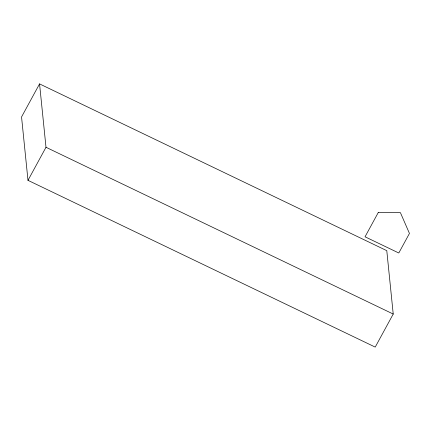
<?xml version="1.0" encoding="UTF-8"?>
<svg xmlns="http://www.w3.org/2000/svg" width="431" height="431" viewBox="0 0 431 431"><rect width="100%" height="100%" fill="white"/><g stroke="black" fill="none" stroke-linecap="round" stroke-linejoin="round"><path stroke-width="0.65" d="M39.56 83.9L21.55 116.957L27.988 180.341L375.218 347.1L393.223 314.043L386.785 250.659L39.56 83.9L45.998 147.278L27.988 180.341M45.998 147.278L393.223 314.043M378.235 212.575L365.041 236.791L398.794 253.002L409.45 233.44L400.41 212.65L378.235 212.575"/></g></svg>
